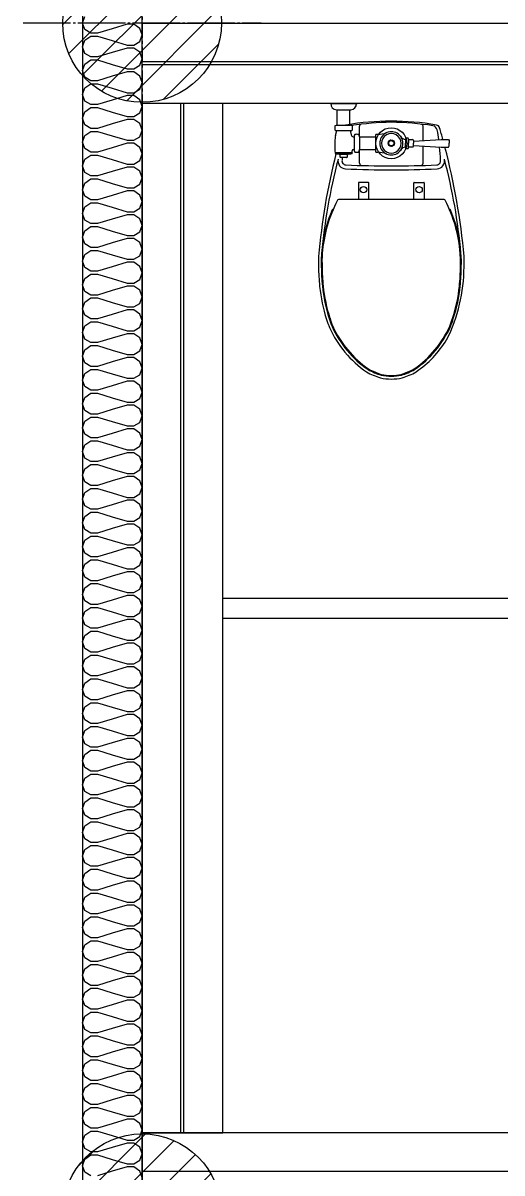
# Model space of a CAD drawing. Header units: millimetres. Extents: x 4080735 to 4152075, y -451436 to -400976.
# Drawn here: x 4099508 to 4100714, y -426561 to -423662 of the extents above; entities that cross this region are included whole.
import ezdxf

# ---------------------------------------------------------------- set-up
doc = ezdxf.new("R2010")
doc.units = ezdxf.units.MM
doc.header["$LTSCALE"] = 60
doc.set_wipeout_variables(frame=1)
for name, pattern in [('120', [23, 20, -1, 1, -1]), ('CEN', [62, 60, -1, 0, -1]), ('CENTER', [2, 1.25, -0.25, 0.25, -0.25]), ('HIDDEN', [0.375, 0.25, -0.125])]:
    doc.linetypes.add(name, pattern=pattern)
for name, color, linetype in [('1CEN', 1, 'CEN'), ('1ST FL W1', 3, 'Continuous'), ('CEN', 1, 'CENTER'), ('DIM-SCALE', 7, 'Continuous'), ('EQUIPMENT', 6, 'Continuous'), ('PILE', 4, 'Continuous')]:
    doc.layers.add(name, color=color, linetype=linetype)

# ---------------------------------------------------------------- blocks, each defined once
blk = doc.blocks.new('외각')
at = {"color": 8, "linetype": 'HIDDEN', "ltscale": 0.1}
for p, q in [((-15016.00000000218, 2022.101206041465), (-30016.00000000335, 2022.101206041465)), ((-15016.00000000218, 2014.611206041474), (-30016.00000000335, 2014.611206041474)), ((-29918.24500000096, -677.143793958152), (-29918.2450000011, 1916.856206042808)), ((-29910.75500000097, -677.143793958152), (-29910.75500000111, 1916.856206042808)), ((-15016.00000000218, -774.8987939570216), (-30016.00000000335, -774.8987939570216))]:
    blk.add_line(p, q, dxfattribs=at)
at = {"color": 8}
for p, q in [((-29813.00000000093, 669.8562060417607), (-27066.00000000373, 669.8562060417607)), ((-29813.00000000093, 619.8562060426921), (-27016.00000000373, 619.8562060417607))]:
    blk.add_line(p, q, dxfattribs=at)
for points in [[(-15016.0000000033, 1916.856206042925), (-30016.0000000033, 1916.856206040829), (-30016.0000000033, 2119.856206041935), (-15016.00000000097, 2119.856206042925)], [(-29813.00000000096, 1916.856206042808), (-30016.00000000096, 1916.856206042808), (-30016.00000000096, -677.1437939570169), (-29813.00000000096, -677.1437939583557)], [(-15016.0000000033, -677.1437939570169), (-30016.0000000033, -677.1437939549214), (-30016.0000000033, -880.1437939560274), (-15016.00000000097, -880.1437939570169)]]:
    blk.add_lwpolyline(points, close=True, dxfattribs=at)
blk = doc.blocks.new('EQ')
at = {"color": 253}
blk.add_wipeout([(-15254.762909501249, 18103.634890229805), (-15189.741945373331, 18103.634890229223), (-15190.296765994932, 18098.91423500729), (-15192.270442788074, 18094.590230894944), (-15195.473361831984, 18091.078291082606), (-15199.597814164365, 18088.715812594768), (-15204.247557816623, 18087.72976208098), (-15206.247267036575, 18087.729762080955), (-15206.247267036619, 18051.122372600377), (-15195.4300212839, 18052.73797721277), (-15184.587761702158, 18054.176167429658), (-15173.723397878035, 18055.436557303983), (-15162.839845330036, 18056.518808602355), (-15151.940024726038, 18057.422630896017), (-15141.026861099555, 18058.147781638763), (-15130.103283064796, 18058.694066231936), (-15119.172222030757, 18059.0613380767), (-15108.23661141449, 18059.249498613444), (-15097.299385854018, 18059.258497348157), (-15086.3634804207, 18059.08833186592), (-15075.431829831632, 18058.739047831717), (-15064.507367662107, 18058.210738978014), (-15053.593025558384, 18057.503547079792), (-15042.691732450923, 18056.617661916258), (-15031.806413768361, 18055.55332122014), (-15020.939990652587, 18054.310810613773), (-15010.09537917469, 18052.890463532443), (-14999.27548955247, 18051.292661135063), (-14988.48322536951, 18049.51783220159), (-14984.95152927596, 18048.18439804461), (-14982.165495468693, 18045.637058328895), (-14980.521903531411, 18042.23859845025), (-14972.217152301084, 18013.160545955132), (-14958.001807722732, 18013.160545907216), (-14957.03356988221, 18011.63960746286), (-14956.065332041675, 18010.118669018502), (-14956.065332041675, 18003.383115695477), (-14956.065332041675, 17996.647562372455), (-14957.03356988221, 17995.126623928096), (-14958.001807722732, 17993.605685483737), (-14966.951796940251, 17993.605685483708), (-14960.065402990916, 17966.469334788344), (-14953.636567740232, 17939.22095821541), (-14947.667111303606, 17911.868270259914), (-14942.158723747354, 17884.419014986408), (-14937.112964600437, 17856.880963799522), (-14932.531262412933, 17829.2619132437), (-14928.414914351586, 17801.569682795827), (-14924.76508583262, 17773.812112651434), (-14921.582810191663, 17745.997061504866), (-14918.868988391303, 17718.132404324544), (-14918.663418842396, 17710.286920097256), (-14918.638976181253, 17705.054778387534), (-14918.771235868822, 17697.207715907956), (-14918.971986652938, 17691.979369773384), (-14919.439932761194, 17672.943515836338), (-14920.793115577373, 17653.950053673303), (-14923.028603783016, 17635.040127677796), (-14926.141554774611, 17616.25470128399), (-14930.125225153857, 17597.63446823009), (-14934.970985335458, 17579.219764405818), (-14940.66833824087, 17561.050480475384), (-14947.204942037522, 17543.165975464693), (-14954.566636874166, 17525.60499150011), (-14962.737475556074, 17508.405569881623), (-14968.870512906109, 17498.9384492989), (-14975.386868618229, 17489.73097258174), (-14982.275565315176, 17480.79865053861), (-14989.524998378329, 17472.156530455723), (-14997.12295549682, 17463.819170748367), (-15005.056637240155, 17455.800616436045), (-15013.312678620041, 17448.114375482382), (-15021.877171604898, 17440.773396039767), (-15030.735688549114, 17433.79004463711), (-15039.873306495549, 17427.176085348743), (-15046.566683227225, 17423.62072161532), (-15053.402540574596, 17420.347656133028), (-15060.368978897179, 17417.36258654882), (-15067.453871241902, 17414.670709176375), (-15074.644884455836, 17412.27670994937), (-15085.589110391717, 17410.359364678177), (-15096.658270034994, 17409.39707625154), (-15107.769178828818, 17409.39707625154), (-15118.838338472106, 17410.359364678177), (-15129.782564409037, 17412.276709949732), (-15136.973577621906, 17414.670709176375), (-15144.058469966643, 17417.36258654882), (-15151.024908289211, 17420.347656133028), (-15157.860765636586, 17423.62072161532), (-15164.55414236604, 17427.176085347193), (-15176.444339130776, 17435.897207152706), (-15187.849670754174, 17445.243498139556), (-15198.737304639326, 17455.188053083526), (-15209.075898488903, 17465.702244534343), (-15218.835690530454, 17476.75580522564), (-15227.988585191764, 17488.316915205665), (-15236.508233979803, 17500.352293437318), (-15244.370111330212, 17512.827293604765), (-15251.551585209254, 17525.706003849795), (-15258.031982264783, 17538.95135015156), (-15262.521991255002, 17551.308404695174), (-15263.879752821875, 17555.475708291135), (-15265.167406990775, 17559.665204984354), (-15270.198087034554, 17575.91199417309), (-15274.472068055307, 17592.374041034884), (-15277.980205207532, 17609.016122466186), (-15280.714992287438, 17625.802630151615), (-15282.67057779375, 17642.697646753368), (-15283.617184048479, 17652.528106476093), (-15284.369231561559, 17662.375361232007), (-15284.672200925914, 17667.304083772186), (-15285.288550366753, 17682.104849935906), (-15285.45546221087, 17691.97936975778), (-15285.790829052217, 17706.25142884636), (-15285.558302078232, 17718.136451404287), (-15283.021218291251, 17744.322944334326), (-15280.070408977088, 17770.466049171173), (-15276.706611876609, 17796.55922979723), (-15272.930667983008, 17822.5959625767), (-15268.743521331522, 17848.569737986465), (-15264.146218763504, 17874.47406224354), (-15259.139909664642, 17900.302458928687), (-15253.725845677549, 17926.048470605445), (-15247.905380388907, 17951.705660434825), (-15241.679968991022, 17977.267613784396), (-15243.14267374228, 17977.56757020326), (-15243.585009242379, 17977.82636433138), (-15243.759361725744, 17978.308273354887), (-15243.75936172594, 17979.797155234384), (-15244.19531108347, 17987.067551015625), (-15244.436464717644, 17994.347011956008), (-15244.333833101224, 18008.91225365786), (-15243.99012142128, 18016.18759343957), (-15243.603039510097, 18019.502761514446), (-15242.850207783405, 18022.754440496028), (-15242.104199227495, 18025.31831379874), (-15241.358190671588, 18027.88218710146), (-15240.612182115685, 18030.4460604042), (-15239.866173559785, 18033.00993370691), (-15239.120165003911, 18035.573807009652), (-15240.958079381831, 18035.792532355106), (-15242.736977939974, 18036.3036976485), (-15244.410643603609, 18037.094022444806), (-15244.629617082584, 18040.531906650005), (-15244.657009542902, 18042.25433206171), (-15244.629617082584, 18043.97675747342), (-15244.410643603678, 18047.414641679014), (-15242.466627831789, 18048.30302994066), (-15240.391645576645, 18048.81574786129), (-15238.257587837994, 18048.935031527595), (-15238.257587838005, 18087.729762081013), (-15240.257297057957, 18087.72976208098), (-15244.907040710215, 18088.715812594768), (-15249.031493042592, 18091.078291082606), (-15252.23441208651, 18094.590230894944), (-15254.208088879648, 18098.91423500729), (-15254.762909501249, 18103.634890229223)], dxfattribs=at).dxf.layer = 'EQUIPMENT'
at = {"layer": 'EQUIPMENT', "color": 253}
for p, q in [((-15254.76290950086, 18103.63489022956), (-15189.74194537383, 18103.63489022956)), ((-15254.76290950086, 18103.63489022956), (-15254.76290950086, 18102.45100188709)), ((-15240.25729705766, 18087.72976208129), (-15204.24755781703, 18087.72976208129)), ((-15238.25758783799, 18048.93503152789), (-15238.25758783799, 18087.72976208129)), ((-15206.2472670367, 18051.12237260072), (-15206.2472670367, 18087.72976208129)), ((-15189.74194537383, 18103.63489022956), (-15189.74194537383, 18102.45100188709)), ((-15242.85020778328, 18022.75444049633), (-15239.12016500439, 18035.57380700996)), ((-15239.12016500439, 18035.57380700996), (-15205.38468987029, 18035.57380700996)), ((-15239.11552455649, 18048.93503152789), (-15205.3893303182, 18048.93503152789)), ((-15201.37472851202, 18021.79241966328), (-15205.38468987029, 18035.57380700996)), ((-15199.84784533177, 18042.25433071854), (-15199.84784533177, 18042.25534229178)), ((-15182.23952643573, 18019.62987107632), (-15182.23952643573, 18046.58988252014)), ((-15022.18792242836, 18010.54809790303), (-15022.18792242836, 18046.58988252014)), ((-15198.49326013867, 18019.62987107632), (-15195.83948174771, 18019.62987107632)), ((-15195.83948174771, 18020.49244824226), (-15195.83948174771, 17986.75697310898)), ((-15182.47825723048, 18020.48780779436), (-15182.47825723048, 17986.76161355677)), ((-15182.47825723048, 18019.62987107632), (-15141.92074931227, 18019.62987107632)), ((-15141.92074931227, 18024.02864773117), (-15141.92074931227, 17982.7375836604)), ((-15139.92010426242, 18026.02929278126), (-15136.22469028365, 18026.02929278126)), ((-15066.28422119375, 18013.12462047313), (-15066.28422119375, 18003.38311569579)), ((-15066.28422119375, 18009.08271214843), (-15066.28422119375, 18003.38311569579)), ((-15066.28422119375, 17993.64161091845), (-15066.28422119375, 18003.38311569579)), ((-15066.28422119375, 17997.68351924315), (-15066.28422119375, 18003.38311569579)), ((-15058.75917954557, 18013.1220069729), (-15058.75917954557, 18003.38311569579)), ((-15058.75917954557, 18012.63881701324), (-15048.39502425957, 18012.63881701324)), ((-15058.75917954557, 17993.64422441868), (-15058.75917954557, 18003.38311569579)), ((-15046.39437920973, 18009.15440985851), (-14976.81327064242, 18013.16054590757)), ((-15046.39437920973, 18010.63817196316), (-15046.39437920973, 18003.38311569579)), ((-15046.39437920973, 17996.12805942842), (-15046.39437920973, 18003.38311569579)), ((-14976.81327064242, 18013.16054590757), (-14958.00180772319, 18013.16054590757)), ((-14958.00180772319, 18013.16054590757), (-14956.06533204205, 18010.11866901885)), ((-14956.06533204205, 18010.11866901885), (-14956.06533204205, 18003.38311569579)), ((-14956.06533204205, 17996.64756237273), (-14956.06533204205, 18003.38311569579)), ((-15243.75936172623, 17979.06144615309), (-15243.75936172623, 17979.79715523205)), ((-15243.75936172623, 17979.79715523205), (-15200.74549314845, 17979.79715523205)), ((-15200.74549314845, 17979.06144615309), (-15243.75936172623, 17979.06144615309)), ((-15243.75936172623, 17979.06144615309), (-15243.75936172623, 17978.30827335524)), ((-15201.49866594654, 17977.55510055739), (-15243.00618892815, 17977.55510055739)), ((-15230.75516889989, 17968.43072448357), (-15230.75516889989, 17975.86613178998)), ((-15230.75516889989, 17975.86613178998), (-15213.74968597479, 17975.86613178998)), ((-15213.74968597479, 17975.86613178998), (-15213.74968597479, 17968.43072448357)), ((-15200.74549314845, 17979.79715523205), (-15200.74549314845, 17984.6185826998)), ((-15200.74549314845, 17979.79715523205), (-15200.74549314845, 17979.06144615309)), ((-15200.74549314845, 17979.06144615309), (-15200.74549314845, 17978.30827335524)), ((-15197.74452557415, 17987.61955027492), (-15195.83948174771, 17987.61955027492)), ((-15189.15895803925, 17981.22012856998), (-15189.15794646647, 17981.22012856998)), ((-15182.47825723048, 17987.61955027492), (-15141.92074931227, 17987.61955027492)), ((-15182.23952643573, 17953.52923163853), (-15182.23952643573, 17987.61955027492)), ((-15139.92010426242, 17980.73693861032), (-15136.22469028365, 17980.73693861032)), ((-15058.75917954557, 17994.12741437834), (-15048.39502425957, 17994.12741437834)), ((-15046.39437920973, 17997.61182153306), (-14976.81327064242, 17993.60568548401)), ((-15022.18792242836, 17953.52923064586), (-15022.18792242836, 17996.21813348855)), ((-14976.81327064242, 17993.60568548401), (-14958.00180772319, 17993.60568548401)), ((-14958.00180772319, 17993.60568548401), (-14956.06533204205, 17996.64756237273)), ((-15214.75000849925, 17967.43040195853), (-15229.75484637544, 17967.43040195853)), ((-15185.0090384474, 17904.01572671428), (-15185.0090384474, 17861.41492627619)), ((-15159.99998579174, 17905.01604923932), (-15184.00871592294, 17905.01604923932)), ((-15158.99966326635, 17861.41492627619), (-15158.99966326635, 17904.01572671428)), ((-15045.42778559774, 17861.41492627619), (-15045.42778559774, 17904.01572671428)), ((-15044.42746307235, 17905.01604923932), (-15020.41873294115, 17905.01604923932)), ((-15019.41841041576, 17904.01572671428), (-15019.41841041576, 17861.41492627619)), ((-14969.26087600272, 17861.41492627619), (-15235.16657286044, 17861.41492627619))]:
    blk.add_line(p, q, dxfattribs=at)
for points in [[(-15108.36580576375, 17998.85831654246), (-15109.99618019722, 18003.62471067556)], [(-15109.4175835019, 18006.56937232858), (-15106.10495231487, 18010.36451507255)], [(-15103.26550216973, 18011.33576646156), (-15098.32249654923, 18010.36451507255)], [(-15095.0098653622, 18000.68004902266), (-15098.32249654923, 17996.88490627869)], [(-15096.06164310034, 18008.39110480866), (-15094.43126866594, 18003.62471067556)], [(-15101.16194669437, 17995.91365488956), (-15106.10495231487, 17996.88490627869)]]:
    blk.add_lwpolyline(points, dxfattribs=at)
for centre, radius in [((-15102.21372443158, 18003.62471067556), 39.01257847674471), ((-15102.21372443158, 18003.62471067556), 8.021938744439197), ((-15102.21372443158, 18003.62471067556), 6.505042687684373), ((-15172.23630118556, 17886.37988937472), 8.002580200357887), ((-15032.19114767853, 17886.37988937472), 8.002580200357887)]:
    blk.add_circle(centre, radius, dxfattribs=at)
for centre, radius, start, end in [((-15239.43932355475, 18103.04294605833), 15.33501497115546, 177.7877862486047, 266.942377835285), ((-15205.06553131994, 18103.04294605833), 15.33501497115546, 273.057622164715, 2.212213751395308), ((-15102.21869669762, 17391.62244884227), 667.6541716219368, 80.19177977749929, 99.80729800971083), ((-15190.49065114744, 18042.25433206197), 54.1663583959249, 174.5332666589178, 185.4667333410822), ((-15243.53806124162, 18046.44681101653), 0.9536733652542126, 89.08952345219446, 175.4432632215727), ((-15243.53792531509, 18038.06188938802), 0.9536733652542126, 184.5585944105055, 270.9123341672918), ((-15238.68655619677, 18037.46009695728), 11.48294984980902, 87.85910439287552, 119.8998716034226), ((-15238.68655619677, 18047.04856716678), 11.48294984980902, 240.1001283965774, 267.8359339159775), ((-15214.2396792043, 18039.66262255178), 10.00322525044736, 99.80729800971083, 112.0369717882265), ((-15205.81829867791, 18037.46009695728), 11.48294984980902, 60.1001283965774, 92.14089560712446), ((-15205.81829867791, 18047.04856716678), 11.48294984980902, 272.1640660840224, 299.8998716034226), ((-15090.93368792348, 17267.52353855444), 788.8352732653083, 90.81965876878627, 98.12681533336774), ((-15200.9669295596, 18038.06188938802), 0.9536733652542126, 269.0876658327082, 355.4414055894945), ((-15200.96679363307, 18046.44681101653), 0.9536733652542126, 4.556736778427273, 90.91047654780557), ((-15254.02251628879, 18042.25483650772), 54.17467095936842, 354.5335654275573, 5.465364710852723), ((-15177.23791381065, 18046.58988252014), 5.001612625223678, 96.32492091692394, 180), ((-15139.90687865485, 18108.54969634081), 82.60251518473204, 272.5549317391566, 288.1744875452055), ((-15102.21372443158, 18003.62471067556), 29.00935322629814, 359.5228251822094, 180.4771748177907), ((-15113.4681217568, 17268.19243719627), 788.1660764575207, 81.53684348335126, 89.18150931297527), ((-15027.18953505345, 18046.58988252014), 5.001612625223678, 0, 83.67507908307606), ((-15000.88372700475, 18033.16434667178), 15.00483787567103, 14.83039240855801, 76.8536415066571), ((-14990.18728353549, 18039.66081941023), 10.00322525044736, 14.93332305415155, 80.19177977749929), ((-15549.68632146716, 17937.19632904604), 572.0834666496971, 7.596763497108269, 10.0479525846819), ((-16576.20120570809, 17570.78437484929), 1663.869442097473, 15.41876912393331, 16.46013106890705), ((-14972.45387814101, 17999.71351315419), 272.0355247682899, 176.5281256627625, 184.1985146361114), ((-15214.03552404884, 18014.37025061494), 30.00967575134207, 163.7766230040117, 176.5281256627625), ((-15198.49326013867, 18022.63083865144), 3.000967575134207, 196.2233769959884, 270), ((-15184.36472159158, 18020.05883943534), 11.48294984980902, 150.1001284056846, 177.8359338952259), ((-15189.15895669628, 17971.86293438531), 54.1663583959249, 84.53326664754464, 95.46673335245535), ((-15193.35139936954, 18024.91020855296), 0.9536733652542126, 94.55859441609427, 180.9123341669732), ((-15184.96647774149, 18024.91034447961), 0.9536733652542126, 359.0895234586517, 85.44326323993005), ((-15193.95319180097, 18020.05883943534), 11.48294984980902, 357.8591044054589, 29.89987159431535), ((-15139.92010426242, 18024.02864773117), 2.000645050089471, 90, 180), ((-15102.21372443158, 18003.14152071602), 29.00935322629814, 179.5228251822093, 0.4771748177906657), ((-15102.21372443158, 18003.62471067556), 24.61879677235089, 359.4377225252059, 180.5622774747941), ((-15102.21372443158, 18003.14152071602), 24.61879677235089, 179.4377225252058, 0.5622774747941507), ((-15107.15673005302, 18004.59596206469), 3.000967575134207, 138.8835682366908, 198.8835682631073), ((-15103.84409886599, 18008.39110480866), 3.000967575134207, 78.88356829083271, 138.8835682366908), ((-15098.90109324548, 18007.41985341965), 3.000967575134207, 18.88356826310735, 78.88356829083271), ((-15097.27071881108, 18002.65345928643), 3.000967575134207, 318.8835682366907, 18.88356826310735), ((-14973.46630101465, 18117.38309604686), 142.8150787999809, 221.072214723537, 225.7034551987925), ((-15066.89489061479, 18023.807297425), 10.70011700874333, 233.8667866869057, 273.2717214399236), ((-15059.82163627353, 18012.88041199313), 6.467197355412441, 150.1001284056846, 177.8359338952259), ((-15062.52174948435, 17985.73647826887), 30.50649304858493, 84.53326664754464, 95.46673335245535), ((-15064.88293319847, 18015.61270308017), 0.5371088393111726, 94.55859441609427, 180.9123341669732), ((-15060.16054533701, 18015.61277963396), 0.5371088393111727, 359.0895234586517, 85.44326323993005), ((-15065.22186269518, 18012.88041199313), 6.467197355412441, 357.8591044054589, 29.89987159431535), ((-15048.39502425957, 18010.63817196316), 2.000645050089471, 0, 90), ((-13628.20553050749, 17570.77963454102), 1663.89069379871, 165.8595486924095, 174.9191377813072), ((-15243.00618892815, 17978.30827335524), 0.7531727978518241, 180, 270), ((-15225.57825894095, 18059.50217791554), 83.79611332421783, 257.8882015982791, 266.4580207054802), ((-15218.92659593374, 18059.50217791554), 83.79611332421786, 273.5419792945198, 282.1117984017209), ((-15201.49866594654, 17978.30827335524), 0.7531727978523316, 270, 0), ((-15197.74452557415, 17984.6185826998), 3.000967575134207, 90, 180), ((-15184.36472159158, 17987.19058191578), 11.48294984980902, 182.1640661047741, 209.8998715943154), ((-15189.15845225006, 18035.39479952701), 54.17467095936842, 264.5335654402014, 275.4653647193983), ((-15193.35139936954, 17982.33921279816), 0.9536733652542126, 179.0876658330269, 265.4414055839057), ((-15184.96647774149, 17982.33907687163), 0.9536733652542126, 274.55673676007, 0.9104765413482738), ((-15193.95319180097, 17987.19058191578), 11.48294984980902, 330.1001284056846, 2.140895594541102), ((-15139.92010426242, 17982.7375836604), 2.000645050089471, 180, 270), ((-15139.90687865485, 17898.21653505077), 82.60251518473204, 71.82551245479449, 87.44506826084336), ((-15105.52635561861, 17999.82956793159), 3.000967575134207, 198.8835682631073, 258.8835682908327), ((-15100.58334999811, 17998.85831654246), 3.000967575134207, 258.8835682908327, 318.8835682366907), ((-14973.46630101465, 17889.38313534472), 142.8150787999809, 134.2965448012075, 138.927785276463), ((-15066.89489061479, 17982.95893396658), 10.70011700874333, 86.72827856007648, 126.1332133130943), ((-15059.82163627353, 17993.88581939845), 6.467197355412441, 182.1640661047741, 209.8998715943154), ((-15062.52174948435, 18021.02975312271), 30.50649304858493, 264.5332666475447, 275.4667333524554), ((-15064.88293319847, 17991.15352831141), 0.5371088393111726, 179.0876658330269, 265.4414055839057), ((-15060.16054533701, 17991.15345175762), 0.5371088393111727, 274.55673676007, 0.9104765413482738), ((-15065.22186269518, 17993.88581939845), 6.467197355412441, 330.1001284056846, 2.140895594541102), ((-15048.39502425957, 17996.12805942842), 2.000645050089471, 270, 0), ((-15549.68632146716, 17937.19632904604), 572.0834666496971, 2.398395769175274, 5.679601104896809), ((-16576.20120570809, 17570.78437484929), 1663.869442097473, 5.080623487625394, 14.72140484338711), ((-13852.65896981396, 17598.01388915873), 1430.816134648067, 165.2306623449255, 174.8801709585375), ((-15216.56394676957, 17958.94201708632), 20.00645050089472, 167.3263832656304, 267.5686484008895), ((-15229.75484637544, 17968.43072448357), 1.000322525044735, 180, 270), ((-15216.56394676957, 17958.94201708632), 10.00322525044736, 167.3263832656304, 267.5686484008895), ((-14654.74112739693, 17937.19632904604), 572.0834666496971, 176.9705606361099, 177.6016042308247), ((-15102.21370633692, 20652.03380068659), 2705.521604409244, 267.5686484008895, 272.4313516524234), ((-15214.75000849925, 17968.43072448357), 1.000322525044735, 270, 0), ((-15176.23759128526, 17953.52923163853), 6.001935150268415, 180, 268.4286879239109), ((-15028.18985757884, 17953.52923064586), 6.001935150268415, 271.5713113285865, 0), ((-14987.86346415989, 17958.94201716036), 10.00322525044736, 272.4313516524234, 12.67361881935108), ((-14987.86346415989, 17958.94201716036), 20.00645050089472, 272.4313516524234, 12.67361881935108), ((-16354.79923959542, 17597.68095493002), 1433.86090353714, 5.133472129094625, 14.77424170948448), ((-15102.21370633692, 20652.03380068659), 2715.52482965969, 267.5686484008895, 272.4313516524234), ((-15184.00871592294, 17904.01572671428), 1.000322525044735, 90, 180), ((-15159.99998579174, 17904.01572671428), 1.000322525044735, 0, 90), ((-15044.42746307235, 17904.01572671428), 1.000322525044735, 90, 180), ((-15020.41873294115, 17904.01572671428), 1.000322525044735, 0, 90), ((-14923.71058571339, 17697.65554781992), 353.4976823686137, 152.7052833341853, 175.4596734732268), ((-15235.16657286044, 17858.41395870096), 3.000967575134207, 90, 153.3900355174142), ((-14969.26087600272, 17858.41395870096), 3.000967575134207, 26.60996448258583, 90), ((-15272.8087495612, 17700.78756850329), 345.0348487642548, 4.152405872718801, 27.43472107648158), ((-14923.71058571339, 17697.65554781992), 355.4983274187233, 157.1851970092186, 171.7158253744023), ((-15248.87918944936, 17833.50761851261), 3.210650188882453, 86.94686251979958, 141.612533291492), ((-14955.54825941473, 17833.50761851261), 3.210650188882453, 38.387466708508, 93.05313748020042), ((-15269.98484241311, 17701.38311170693), 344.1613354850618, 6.69014404795977, 22.93557570131207), ((-14981.93827653769, 17706.25142884662), 303.8525525146972, 177.7583357890869, 182.6921930541579), ((-15081.01472438779, 17705.62459736445), 197.7731524092637, 174.1744687618042, 180), ((-15101.26234325301, 17709.60715190158), 175.5700635683148, 174.7609495324351, 181.2997838829296), ((-15367.95890597999, 17693.00804233889), 440.4994043386075, 1.641260386748892, 4.265476837359009), ((-15123.41272447631, 17705.62459736445), 197.7731524092637, 0, 5.906737230612055), ((-15222.4891723264, 17706.25142884662), 303.8525525146972, 357.3078069458421, 2.240900487944246), ((-14786.01643702108, 17695.48286042979), 499.4513132720193, 180.4019147986777, 186.0667147032333), ((-14982.00316179451, 17706.24910530169), 296.7853720601222, 180.1205642202945, 182.6923333400459), ((-14783.7303034123, 17695.66882713081), 494.7420431350051, 180.3891873051824, 186.0601496991355), ((-14982.00316179451, 17706.24910530169), 294.7847270100328, 180.1205642202945, 182.6923333400459), ((-14783.0756970495, 17695.72207641823), 493.3979681977334, 180.385518035658, 186.0582468866143), ((-15328.09123306256, 17692.5128055138), 409.1195941727055, 333.2557799990676, 359.9252941577756), ((-15421.69204834849, 17695.73267087853), 493.7383283832041, 353.930304295859, 359.6135182653603), ((-15420.9634508267, 17695.67715493671), 495.0083989763253, 353.9309793615685, 359.6100581749782), ((-15222.42428706866, 17706.24910530169), 294.7847270100328, 357.3076666599541, 359.8794357797054), ((-15222.42428706866, 17706.24910530169), 296.7853720601222, 357.3076666599541, 359.8794357797054), ((-14916.5434249239, 17676.51590315229), 367.685689869369, 185.2772947394167, 198.5299608328189), ((-14916.5434249239, 17676.51590315229), 360.6834321940557, 185.2772947394167, 198.5299608328189), ((-14916.5434249239, 17676.51590315229), 358.6827871439663, 185.2772947394167, 198.5299608328189), ((-15288.26661427412, 17676.57369935035), 359.0690723221148, 341.4324236733664, 354.7191369972948), ((-15288.18060014118, 17676.56070558284), 360.982872439248, 341.4409102361059, 354.7199538775091), ((-15014.82963144034, 17634.31462837523), 261.2308141858322, 196.6043070263689, 201.4108882317202), ((-15012.67437923234, 17635.10662441736), 256.5242291261357, 196.5837116116007, 201.3572317537826), ((-15008.0127117727, 17653.06741307385), 274.8310598060418, 204.5333344632847, 235.278256527152), ((-15012.67437923234, 17635.10662441736), 254.5235840760462, 196.5837116116007, 201.3445863002179), ((-15008.0127117727, 17653.06741307385), 267.8288021307287, 204.5741763115225, 235.2053979846133), ((-15008.0127117727, 17653.06741307385), 265.8281570806392, 204.5862860452995, 235.1837805678459), ((-15196.4147370914, 17653.06741307385), 265.8281570806392, 304.8162194321541, 335.4137538731505), ((-15196.4147370914, 17653.06741307385), 267.8288021307287, 304.7946020153867, 335.4258236884775), ((-15189.59781742375, 17634.31462837523), 252.2279114604296, 338.6448272669886, 343.3956929736311), ((-15189.59781742375, 17634.31462837523), 254.2285565105191, 338.6321092262978, 343.3956929736311), ((-15196.4147370914, 17653.06741307385), 274.8310598060418, 304.721743472848, 328.239723861878), ((-15076.01148110814, 17585.78951543721), 171.6503545861132, 228.8749795952406, 228.8963877020259), ((-15076.01148110814, 17585.78951543721), 181.6535798365606, 240.8284660380912, 252.7819524330335), ((-15076.01148110814, 17585.78951543721), 174.6513221612474, 240.939443324365, 252.6719908590752), ((-15076.01148110814, 17585.78951543721), 172.6506771111579, 240.972660568992, 252.6429059023275), ((-15102.21372443158, 17537.29177171679), 119.012240034482, 257.7242707388409, 282.3178141863571), ((-15128.41596775595, 17585.78951543721), 172.6506771111579, 287.3280091409248, 299.0273394310079), ((-15128.41596775595, 17585.78951543721), 174.6513221612474, 287.3280091409248, 299.060556675635), ((-15128.41596775595, 17585.78951543721), 181.6535798365606, 287.2180475669665, 299.1715339619088), ((-15102.21372443158, 17537.44637551846), 128.1697550759746, 257.5788229529402, 282.4211770470598), ((-15102.21372443158, 17537.29177171679), 121.0128850845715, 257.682185813643, 282.3178141863571)]:
    blk.add_arc(centre, radius, start, end, dxfattribs=at)
blk = doc.blocks.new('406.9X9')
at = {"layer": 'PILE', "linetype": 'ByBlock'}
h = blk.add_hatch(dxfattribs=at)
h.set_pattern_fill('ANSI31', color=256, scale=500, style=0)
h.set_pattern_definition([(45, (0, 0), (-44.19417382415921, 44.19417382415922), [])])
edge = h.paths.add_edge_path()
edge.add_arc((0, 0), 200, 0, 360)
at = {"layer": 'CEN', "linetype": '120', "ltscale": 0.1}
for p, q in [((-2.041279203118641e-13, -300.0000000002728), (1.36932592852984e-13, 299.9999999997272)), ((-300.0000000006585, -9.311919391659459e-10), (299.9999999993414, -9.314477345508195e-10))]:
    blk.add_line(p, q, dxfattribs=at)
at = {"layer": 'PILE', "linetype": 'ByBlock'}
blk.add_circle((0, 0), 200, dxfattribs=at)

msp = doc.modelspace()

# ---------------------------------------------------------------- linework, layer by layer
at = {"layer": '1CEN', "color": 1, "linetype": 'CENTER', "ltscale": 0.5}
msp.add_line((4099807.760404488, -407162.0759087493), (4099807.760404488, -445662.0759087484), dxfattribs=at)
at = {"layer": '1ST FL W1', "color": 8}
for p, q in [((4099657.760404496, -420662.147387389), (4099657.7604045, -429512.005762872)), ((4099807.7604045, -429662.003593428), (4099807.760404496, -420662.1473873889))]:
    msp.add_line(p, q, dxfattribs=at)
for points in [[(4099807.7604045, -424112.2572398761), (4099801.7604045, -424095.7572398752), (4099786.7604045, -424085.2572398761), (4099770.2604045, -424085.2572398761), (4099732.7604045, -424096.5072398761), (4099695.2604045, -424107.7572398761), (4099678.7604045, -424107.7572398761), (4099663.7604045, -424098.757239878), (4099657.7604045, -424082.2572398761), (4099663.7604045, -424065.7572398752), (4099678.7604045, -424055.2572398761), (4099695.2604045, -424055.2572398761), (4099732.7604045, -424066.5072398761), (4099770.2604045, -424077.7572398761), (4099786.7604045, -424077.7572398761), (4099801.7604045, -424068.757239878), (4099807.7604045, -424052.2572398761), (4099801.7604045, -424035.7572398752), (4099786.7604045, -424025.2572398761), (4099770.2604045, -424025.2572398761), (4099732.7604045, -424036.5072398761), (4099695.2604045, -424047.7572398761), (4099678.7604045, -424047.7572398761), (4099663.7604045, -424038.757239878), (4099657.7604045, -424022.2572398761), (4099663.7604045, -424005.7572398752), (4099678.7604045, -423995.2572398761), (4099695.2604045, -423995.2572398761), (4099732.7604045, -424006.5072398761), (4099770.2604045, -424017.7572398761), (4099786.7604045, -424017.7572398761), (4099801.7604045, -424008.757239878), (4099807.7604045, -423992.2572398761), (4099801.7604045, -423975.7572398752), (4099786.7604045, -423965.2572398761), (4099770.2604045, -423965.2572398761), (4099732.7604045, -423976.5072398761), (4099695.2604045, -423987.7572398761), (4099678.7604045, -423987.7572398761), (4099663.7604045, -423978.757239878), (4099657.7604045, -423962.2572398761), (4099663.7604045, -423945.7572398752), (4099678.7604045, -423935.2572398761), (4099695.2604045, -423935.2572398761), (4099732.7604045, -423946.5072398761), (4099770.2604045, -423957.7572398761), (4099786.7604045, -423957.7572398761), (4099801.7604045, -423948.757239878), (4099807.7604045, -423932.2572398761), (4099801.7604045, -423915.7572398752), (4099786.7604045, -423905.2572398761), (4099770.2604045, -423905.2572398761), (4099732.7604045, -423916.5072398761), (4099695.2604045, -423927.7572398761), (4099678.7604045, -423927.7572398761), (4099663.7604045, -423918.757239878), (4099657.7604045, -423902.2572398761), (4099663.7604045, -423885.7572398752), (4099678.7604045, -423875.2572398761), (4099695.2604045, -423875.2572398761), (4099732.7604045, -423886.5072398761), (4099770.2604045, -423897.7572398761), (4099786.7604045, -423897.7572398761), (4099801.7604045, -423888.757239878), (4099807.7604045, -423872.2572398761), (4099801.7604045, -423855.7572398752), (4099786.7604045, -423845.2572398761), (4099770.2604045, -423845.2572398761), (4099732.7604045, -423856.5072398761), (4099695.2604045, -423867.7572398761), (4099678.7604045, -423867.7572398761), (4099663.7604045, -423858.757239878), (4099657.7604045, -423842.2572398761), (4099663.7604045, -423825.7572398752), (4099678.7604045, -423815.2572398761), (4099695.2604045, -423815.2572398761), (4099732.7604045, -423826.5072398761), (4099770.2604045, -423837.7572398761), (4099786.7604045, -423837.7572398761), (4099801.7604045, -423828.757239878), (4099807.7604045, -423812.2572398761), (4099801.7604045, -423795.7572398752), (4099786.7604045, -423785.2572398761), (4099770.2604045, -423785.2572398761), (4099732.7604045, -423796.5072398761), (4099695.2604045, -423807.7572398761), (4099678.7604045, -423807.7572398761), (4099663.7604045, -423798.757239878), (4099657.7604045, -423782.2572398761), (4099663.7604045, -423765.7572398752), (4099678.7604045, -423755.2572398761), (4099695.2604045, -423755.2572398761), (4099732.7604045, -423766.5072398761), (4099770.2604045, -423777.7572398761), (4099786.7604045, -423777.7572398761), (4099801.7604045, -423768.757239878), (4099807.7604045, -423752.2572398761), (4099801.7604045, -423735.7572398752), (4099786.7604045, -423725.2572398761), (4099770.2604045, -423725.2572398761), (4099732.7604045, -423736.5072398761), (4099695.2604045, -423747.7572398761), (4099678.7604045, -423747.7572398761), (4099663.7604045, -423738.757239878), (4099657.7604045, -423722.2572398761), (4099663.7604045, -423705.7572398752), (4099678.7604045, -423695.2572398761), (4099695.2604045, -423695.2572398761), (4099732.7604045, -423706.5072398761), (4099770.2604045, -423717.7572398761), (4099786.7604045, -423717.7572398761), (4099801.7604045, -423708.757239878), (4099807.7604045, -423692.2572398761), (4099801.7604045, -423675.7572398752), (4099786.7604045, -423665.2572398761), (4099770.2604045, -423665.2572398761), (4099732.7604045, -423676.5072398761), (4099695.2604045, -423687.7572398761), (4099678.7604045, -423687.7572398761), (4099663.7604045, -423678.757239878), (4099657.7604045, -423662.2572398761), (4099663.7604045, -423645.7572398752)], [(4099807.7604045, -424652.2393237078), (4099801.7604045, -424635.7393237069), (4099786.7604045, -424625.2393237078), (4099770.2604045, -424625.2393237078), (4099732.7604045, -424636.4893237078), (4099695.2604045, -424647.7393237078), (4099678.7604045, -424647.7393237078), (4099663.7604045, -424638.7393237097), (4099657.7604045, -424622.2393237078), (4099663.7604045, -424605.7393237069), (4099678.7604045, -424595.2393237078), (4099695.2604045, -424595.2393237078), (4099732.7604045, -424606.4893237078), (4099770.2604045, -424617.7393237078), (4099786.7604045, -424617.7393237078), (4099801.7604045, -424608.7393237097), (4099807.7604045, -424592.2393237078), (4099801.7604045, -424575.7393237069), (4099786.7604045, -424565.2393237078), (4099770.2604045, -424565.2393237078), (4099732.7604045, -424576.4893237078), (4099695.2604045, -424587.7393237078), (4099678.7604045, -424587.7393237078), (4099663.7604045, -424578.7393237097), (4099657.7604045, -424562.2393237078), (4099663.7604045, -424545.7393237069), (4099678.7604045, -424535.2393237078), (4099695.2604045, -424535.2393237078), (4099732.7604045, -424546.4893237078), (4099770.2604045, -424557.7393237078), (4099786.7604045, -424557.7393237078), (4099801.7604045, -424548.7393237097), (4099807.7604045, -424532.2393237078), (4099801.7604045, -424515.7393237069), (4099786.7604045, -424505.2393237078), (4099770.2604045, -424505.2393237078), (4099732.7604045, -424516.4893237078), (4099695.2604045, -424527.7393237078), (4099678.7604045, -424527.7393237078), (4099663.7604045, -424518.7393237097), (4099657.7604045, -424502.2393237078), (4099663.7604045, -424485.7393237069), (4099678.7604045, -424475.2393237078), (4099695.2604045, -424475.2393237078), (4099732.7604045, -424486.4893237078), (4099770.2604045, -424497.7393237078), (4099786.7604045, -424497.7393237078), (4099801.7604045, -424488.7393237097), (4099807.7604045, -424472.2393237078), (4099801.7604045, -424455.7393237069), (4099786.7604045, -424445.2393237078), (4099770.2604045, -424445.2393237078), (4099732.7604045, -424456.4893237078), (4099695.2604045, -424467.7393237078), (4099678.7604045, -424467.7393237078), (4099663.7604045, -424458.7393237097), (4099657.7604045, -424442.2393237078), (4099663.7604045, -424425.7393237069), (4099678.7604045, -424415.2393237078), (4099695.2604045, -424415.2393237078), (4099732.7604045, -424426.4893237078), (4099770.2604045, -424437.7393237078), (4099786.7604045, -424437.7393237078), (4099801.7604045, -424428.7393237097), (4099807.7604045, -424412.2393237078), (4099801.7604045, -424395.7393237069), (4099786.7604045, -424385.2393237078), (4099770.2604045, -424385.2393237078), (4099732.7604045, -424396.4893237078), (4099695.2604045, -424407.7393237078), (4099678.7604045, -424407.7393237078), (4099663.7604045, -424398.7393237097), (4099657.7604045, -424382.2393237078), (4099663.7604045, -424365.7393237069), (4099678.7604045, -424355.2393237078), (4099695.2604045, -424355.2393237078), (4099732.7604045, -424366.4893237078), (4099770.2604045, -424377.7393237078), (4099786.7604045, -424377.7393237078), (4099801.7604045, -424368.7393237097), (4099807.7604045, -424352.2393237078), (4099801.7604045, -424335.7393237069), (4099786.7604045, -424325.2393237078), (4099770.2604045, -424325.2393237078), (4099732.7604045, -424336.4893237078), (4099695.2604045, -424347.7393237078), (4099678.7604045, -424347.7393237078), (4099663.7604045, -424338.7393237097), (4099657.7604045, -424322.2393237078), (4099663.7604045, -424305.7393237069), (4099678.7604045, -424295.2393237078), (4099695.2604045, -424295.2393237078), (4099732.7604045, -424306.4893237078), (4099770.2604045, -424317.7393237078), (4099786.7604045, -424317.7393237078), (4099801.7604045, -424308.7393237097), (4099807.7604045, -424292.2393237078), (4099801.7604045, -424275.7393237069), (4099786.7604045, -424265.2393237078), (4099770.2604045, -424265.2393237078), (4099732.7604045, -424276.4893237078), (4099695.2604045, -424287.7393237078), (4099678.7604045, -424287.7393237078), (4099663.7604045, -424278.7393237097), (4099657.7604045, -424262.2393237078), (4099663.7604045, -424245.7393237069), (4099678.7604045, -424235.2393237078), (4099695.2604045, -424235.2393237078), (4099732.7604045, -424246.4893237078), (4099770.2604045, -424257.7393237078), (4099786.7604045, -424257.7393237078), (4099801.7604045, -424248.7393237097), (4099807.7604045, -424232.2393237078), (4099801.7604045, -424215.7393237069), (4099786.7604045, -424205.2393237078), (4099770.2604045, -424205.2393237078), (4099732.7604045, -424216.4893237078), (4099695.2604045, -424227.7393237078), (4099678.7604045, -424227.7393237078), (4099663.7604045, -424218.7393237097), (4099657.7604045, -424202.2393237078), (4099663.7604045, -424185.7393237069), (4099678.7604045, -424175.2393237078), (4099695.2604045, -424175.2393237078), (4099732.7604045, -424186.4893237078), (4099770.2604045, -424197.7393237078), (4099786.7604045, -424197.7393237078), (4099801.7604045, -424188.7393237097), (4099807.7604045, -424172.2393237078), (4099801.7604045, -424155.7393237069), (4099786.7604045, -424145.2393237078), (4099770.2604045, -424145.2393237078), (4099732.7604045, -424156.4893237078), (4099695.2604045, -424167.7393237078), (4099678.7604045, -424167.7393237078), (4099663.7604045, -424158.7393237097), (4099657.7604045, -424142.2393237078), (4099663.7604045, -424125.7393237069), (4099678.7604045, -424115.2393237078), (4099695.2604045, -424115.2393237078), (4099732.7604045, -424126.4893237078), (4099770.2604045, -424137.7393237078), (4099786.7604045, -424137.7393237078), (4099801.7604045, -424128.7393237097), (4099807.7604045, -424112.2393237078)], [(4099807.7604045, -425192.2214075395), (4099801.7604045, -425175.7214075386), (4099786.7604045, -425165.2214075395), (4099770.2604045, -425165.2214075395), (4099732.7604045, -425176.4714075395), (4099695.2604045, -425187.7214075395), (4099678.7604045, -425187.7214075395), (4099663.7604045, -425178.7214075414), (4099657.7604045, -425162.2214075395), (4099663.7604045, -425145.7214075386), (4099678.7604045, -425135.2214075395), (4099695.2604045, -425135.2214075395), (4099732.7604045, -425146.4714075395), (4099770.2604045, -425157.7214075395), (4099786.7604045, -425157.7214075395), (4099801.7604045, -425148.7214075414), (4099807.7604045, -425132.2214075395), (4099801.7604045, -425115.7214075386), (4099786.7604045, -425105.2214075395), (4099770.2604045, -425105.2214075395), (4099732.7604045, -425116.4714075395), (4099695.2604045, -425127.7214075395), (4099678.7604045, -425127.7214075395), (4099663.7604045, -425118.7214075414), (4099657.7604045, -425102.2214075395), (4099663.7604045, -425085.7214075386), (4099678.7604045, -425075.2214075395), (4099695.2604045, -425075.2214075395), (4099732.7604045, -425086.4714075395), (4099770.2604045, -425097.7214075395), (4099786.7604045, -425097.7214075395), (4099801.7604045, -425088.7214075414), (4099807.7604045, -425072.2214075395), (4099801.7604045, -425055.7214075386), (4099786.7604045, -425045.2214075395), (4099770.2604045, -425045.2214075395), (4099732.7604045, -425056.4714075395), (4099695.2604045, -425067.7214075395), (4099678.7604045, -425067.7214075395), (4099663.7604045, -425058.7214075414), (4099657.7604045, -425042.2214075395), (4099663.7604045, -425025.7214075386), (4099678.7604045, -425015.2214075395), (4099695.2604045, -425015.2214075395), (4099732.7604045, -425026.4714075395), (4099770.2604045, -425037.7214075395), (4099786.7604045, -425037.7214075395), (4099801.7604045, -425028.7214075414), (4099807.7604045, -425012.2214075395), (4099801.7604045, -424995.7214075386), (4099786.7604045, -424985.2214075395), (4099770.2604045, -424985.2214075395), (4099732.7604045, -424996.4714075395), (4099695.2604045, -425007.7214075395), (4099678.7604045, -425007.7214075395), (4099663.7604045, -424998.7214075414), (4099657.7604045, -424982.2214075395), (4099663.7604045, -424965.7214075386), (4099678.7604045, -424955.2214075395), (4099695.2604045, -424955.2214075395), (4099732.7604045, -424966.4714075395), (4099770.2604045, -424977.7214075395), (4099786.7604045, -424977.7214075395), (4099801.7604045, -424968.7214075414), (4099807.7604045, -424952.2214075395), (4099801.7604045, -424935.7214075386), (4099786.7604045, -424925.2214075395), (4099770.2604045, -424925.2214075395), (4099732.7604045, -424936.4714075395), (4099695.2604045, -424947.7214075395), (4099678.7604045, -424947.7214075395), (4099663.7604045, -424938.7214075414), (4099657.7604045, -424922.2214075395), (4099663.7604045, -424905.7214075386), (4099678.7604045, -424895.2214075395), (4099695.2604045, -424895.2214075395), (4099732.7604045, -424906.4714075395), (4099770.2604045, -424917.7214075395), (4099786.7604045, -424917.7214075395), (4099801.7604045, -424908.7214075414), (4099807.7604045, -424892.2214075395), (4099801.7604045, -424875.7214075386), (4099786.7604045, -424865.2214075395), (4099770.2604045, -424865.2214075395), (4099732.7604045, -424876.4714075395), (4099695.2604045, -424887.7214075395), (4099678.7604045, -424887.7214075395), (4099663.7604045, -424878.7214075414), (4099657.7604045, -424862.2214075395), (4099663.7604045, -424845.7214075386), (4099678.7604045, -424835.2214075395), (4099695.2604045, -424835.2214075395), (4099732.7604045, -424846.4714075395), (4099770.2604045, -424857.7214075395), (4099786.7604045, -424857.7214075395), (4099801.7604045, -424848.7214075414), (4099807.7604045, -424832.2214075395), (4099801.7604045, -424815.7214075386), (4099786.7604045, -424805.2214075395), (4099770.2604045, -424805.2214075395), (4099732.7604045, -424816.4714075395), (4099695.2604045, -424827.7214075395), (4099678.7604045, -424827.7214075395), (4099663.7604045, -424818.7214075414), (4099657.7604045, -424802.2214075395), (4099663.7604045, -424785.7214075386), (4099678.7604045, -424775.2214075395), (4099695.2604045, -424775.2214075395), (4099732.7604045, -424786.4714075395), (4099770.2604045, -424797.7214075395), (4099786.7604045, -424797.7214075395), (4099801.7604045, -424788.7214075414), (4099807.7604045, -424772.2214075395), (4099801.7604045, -424755.7214075386), (4099786.7604045, -424745.2214075395), (4099770.2604045, -424745.2214075395), (4099732.7604045, -424756.4714075395), (4099695.2604045, -424767.7214075395), (4099678.7604045, -424767.7214075395), (4099663.7604045, -424758.7214075414), (4099657.7604045, -424742.2214075395), (4099663.7604045, -424725.7214075386), (4099678.7604045, -424715.2214075395), (4099695.2604045, -424715.2214075395), (4099732.7604045, -424726.4714075395), (4099770.2604045, -424737.7214075395), (4099786.7604045, -424737.7214075395), (4099801.7604045, -424728.7214075414), (4099807.7604045, -424712.2214075395), (4099801.7604045, -424695.7214075386), (4099786.7604045, -424685.2214075395), (4099770.2604045, -424685.2214075395), (4099732.7604045, -424696.4714075395), (4099695.2604045, -424707.7214075395), (4099678.7604045, -424707.7214075395), (4099663.7604045, -424698.7214075414), (4099657.7604045, -424682.2214075395), (4099663.7604045, -424665.7214075386), (4099678.7604045, -424655.2214075395), (4099695.2604045, -424655.2214075395), (4099732.7604045, -424666.4714075395), (4099770.2604045, -424677.7214075395), (4099786.7604045, -424677.7214075395), (4099801.7604045, -424668.7214075414), (4099807.7604045, -424652.2214075395)], [(4099807.7604045, -425732.2034913712), (4099801.7604045, -425715.7034913703), (4099786.7604045, -425705.2034913712), (4099770.2604045, -425705.2034913712), (4099732.7604045, -425716.4534913712), (4099695.2604045, -425727.7034913712), (4099678.7604045, -425727.7034913712), (4099663.7604045, -425718.703491373), (4099657.7604045, -425702.2034913712), (4099663.7604045, -425685.7034913703), (4099678.7604045, -425675.2034913712), (4099695.2604045, -425675.2034913712), (4099732.7604045, -425686.4534913712), (4099770.2604045, -425697.7034913712), (4099786.7604045, -425697.7034913712), (4099801.7604045, -425688.703491373), (4099807.7604045, -425672.2034913712), (4099801.7604045, -425655.7034913703), (4099786.7604045, -425645.2034913712), (4099770.2604045, -425645.2034913712), (4099732.7604045, -425656.4534913712), (4099695.2604045, -425667.7034913712), (4099678.7604045, -425667.7034913712), (4099663.7604045, -425658.703491373), (4099657.7604045, -425642.2034913712), (4099663.7604045, -425625.7034913703), (4099678.7604045, -425615.2034913712), (4099695.2604045, -425615.2034913712), (4099732.7604045, -425626.4534913712), (4099770.2604045, -425637.7034913712), (4099786.7604045, -425637.7034913712), (4099801.7604045, -425628.703491373), (4099807.7604045, -425612.2034913712), (4099801.7604045, -425595.7034913703), (4099786.7604045, -425585.2034913712), (4099770.2604045, -425585.2034913712), (4099732.7604045, -425596.4534913712), (4099695.2604045, -425607.7034913712), (4099678.7604045, -425607.7034913712), (4099663.7604045, -425598.703491373), (4099657.7604045, -425582.2034913712), (4099663.7604045, -425565.7034913703), (4099678.7604045, -425555.2034913712), (4099695.2604045, -425555.2034913712), (4099732.7604045, -425566.4534913712), (4099770.2604045, -425577.7034913712), (4099786.7604045, -425577.7034913712), (4099801.7604045, -425568.703491373), (4099807.7604045, -425552.2034913712), (4099801.7604045, -425535.7034913703), (4099786.7604045, -425525.2034913712), (4099770.2604045, -425525.2034913712), (4099732.7604045, -425536.4534913712), (4099695.2604045, -425547.7034913712), (4099678.7604045, -425547.7034913712), (4099663.7604045, -425538.703491373), (4099657.7604045, -425522.2034913712), (4099663.7604045, -425505.7034913703), (4099678.7604045, -425495.2034913712), (4099695.2604045, -425495.2034913712), (4099732.7604045, -425506.4534913712), (4099770.2604045, -425517.7034913712), (4099786.7604045, -425517.7034913712), (4099801.7604045, -425508.703491373), (4099807.7604045, -425492.2034913712), (4099801.7604045, -425475.7034913703), (4099786.7604045, -425465.2034913712), (4099770.2604045, -425465.2034913712), (4099732.7604045, -425476.4534913712), (4099695.2604045, -425487.7034913712), (4099678.7604045, -425487.7034913712), (4099663.7604045, -425478.703491373), (4099657.7604045, -425462.2034913712), (4099663.7604045, -425445.7034913703), (4099678.7604045, -425435.2034913712), (4099695.2604045, -425435.2034913712), (4099732.7604045, -425446.4534913712), (4099770.2604045, -425457.7034913712), (4099786.7604045, -425457.7034913712), (4099801.7604045, -425448.703491373), (4099807.7604045, -425432.2034913712), (4099801.7604045, -425415.7034913703), (4099786.7604045, -425405.2034913712), (4099770.2604045, -425405.2034913712), (4099732.7604045, -425416.4534913712), (4099695.2604045, -425427.7034913712), (4099678.7604045, -425427.7034913712), (4099663.7604045, -425418.703491373), (4099657.7604045, -425402.2034913712), (4099663.7604045, -425385.7034913703), (4099678.7604045, -425375.2034913712), (4099695.2604045, -425375.2034913712), (4099732.7604045, -425386.4534913712), (4099770.2604045, -425397.7034913712), (4099786.7604045, -425397.7034913712), (4099801.7604045, -425388.703491373), (4099807.7604045, -425372.2034913712), (4099801.7604045, -425355.7034913703), (4099786.7604045, -425345.2034913712), (4099770.2604045, -425345.2034913712), (4099732.7604045, -425356.4534913712), (4099695.2604045, -425367.7034913712), (4099678.7604045, -425367.7034913712), (4099663.7604045, -425358.703491373), (4099657.7604045, -425342.2034913712), (4099663.7604045, -425325.7034913703), (4099678.7604045, -425315.2034913712), (4099695.2604045, -425315.2034913712), (4099732.7604045, -425326.4534913712), (4099770.2604045, -425337.7034913712), (4099786.7604045, -425337.7034913712), (4099801.7604045, -425328.703491373), (4099807.7604045, -425312.2034913712), (4099801.7604045, -425295.7034913703), (4099786.7604045, -425285.2034913712), (4099770.2604045, -425285.2034913712), (4099732.7604045, -425296.4534913712), (4099695.2604045, -425307.7034913712), (4099678.7604045, -425307.7034913712), (4099663.7604045, -425298.703491373), (4099657.7604045, -425282.2034913712), (4099663.7604045, -425265.7034913703), (4099678.7604045, -425255.2034913712), (4099695.2604045, -425255.2034913712), (4099732.7604045, -425266.4534913712), (4099770.2604045, -425277.7034913712), (4099786.7604045, -425277.7034913712), (4099801.7604045, -425268.703491373), (4099807.7604045, -425252.2034913712), (4099801.7604045, -425235.7034913703), (4099786.7604045, -425225.2034913712), (4099770.2604045, -425225.2034913712), (4099732.7604045, -425236.4534913712), (4099695.2604045, -425247.7034913712), (4099678.7604045, -425247.7034913712), (4099663.7604045, -425238.703491373), (4099657.7604045, -425222.2034913712), (4099663.7604045, -425205.7034913703), (4099678.7604045, -425195.2034913712), (4099695.2604045, -425195.2034913712), (4099732.7604045, -425206.4534913712), (4099770.2604045, -425217.7034913712), (4099786.7604045, -425217.7034913712), (4099801.7604045, -425208.703491373), (4099807.7604045, -425192.2034913712)], [(4099807.7604045, -426272.1855752029), (4099801.7604045, -426255.6855752019), (4099786.7604045, -426245.1855752029), (4099770.2604045, -426245.1855752029), (4099732.7604045, -426256.4355752029), (4099695.2604045, -426267.6855752029), (4099678.7604045, -426267.6855752029), (4099663.7604045, -426258.6855752047), (4099657.7604045, -426242.1855752029), (4099663.7604045, -426225.6855752019), (4099678.7604045, -426215.1855752029), (4099695.2604045, -426215.1855752029), (4099732.7604045, -426226.4355752029), (4099770.2604045, -426237.6855752029), (4099786.7604045, -426237.6855752029), (4099801.7604045, -426228.6855752047), (4099807.7604045, -426212.1855752029), (4099801.7604045, -426195.6855752019), (4099786.7604045, -426185.1855752029), (4099770.2604045, -426185.1855752029), (4099732.7604045, -426196.4355752029), (4099695.2604045, -426207.6855752029), (4099678.7604045, -426207.6855752029), (4099663.7604045, -426198.6855752047), (4099657.7604045, -426182.1855752029), (4099663.7604045, -426165.6855752019), (4099678.7604045, -426155.1855752029), (4099695.2604045, -426155.1855752029), (4099732.7604045, -426166.4355752029), (4099770.2604045, -426177.6855752029), (4099786.7604045, -426177.6855752029), (4099801.7604045, -426168.6855752047), (4099807.7604045, -426152.1855752029), (4099801.7604045, -426135.6855752019), (4099786.7604045, -426125.1855752029), (4099770.2604045, -426125.1855752029), (4099732.7604045, -426136.4355752029), (4099695.2604045, -426147.6855752029), (4099678.7604045, -426147.6855752029), (4099663.7604045, -426138.6855752047), (4099657.7604045, -426122.1855752029), (4099663.7604045, -426105.6855752019), (4099678.7604045, -426095.1855752029), (4099695.2604045, -426095.1855752029), (4099732.7604045, -426106.4355752029), (4099770.2604045, -426117.6855752029), (4099786.7604045, -426117.6855752029), (4099801.7604045, -426108.6855752047), (4099807.7604045, -426092.1855752029), (4099801.7604045, -426075.6855752019), (4099786.7604045, -426065.1855752029), (4099770.2604045, -426065.1855752029), (4099732.7604045, -426076.4355752029), (4099695.2604045, -426087.6855752029), (4099678.7604045, -426087.6855752029), (4099663.7604045, -426078.6855752047), (4099657.7604045, -426062.1855752029), (4099663.7604045, -426045.6855752019), (4099678.7604045, -426035.1855752029), (4099695.2604045, -426035.1855752029), (4099732.7604045, -426046.4355752029), (4099770.2604045, -426057.6855752029), (4099786.7604045, -426057.6855752029), (4099801.7604045, -426048.6855752047), (4099807.7604045, -426032.1855752029), (4099801.7604045, -426015.6855752019), (4099786.7604045, -426005.1855752029), (4099770.2604045, -426005.1855752029), (4099732.7604045, -426016.4355752029), (4099695.2604045, -426027.6855752029), (4099678.7604045, -426027.6855752029), (4099663.7604045, -426018.6855752047), (4099657.7604045, -426002.1855752029), (4099663.7604045, -425985.6855752019), (4099678.7604045, -425975.1855752029), (4099695.2604045, -425975.1855752029), (4099732.7604045, -425986.4355752029), (4099770.2604045, -425997.6855752029), (4099786.7604045, -425997.6855752029), (4099801.7604045, -425988.6855752047), (4099807.7604045, -425972.1855752029), (4099801.7604045, -425955.6855752019), (4099786.7604045, -425945.1855752029), (4099770.2604045, -425945.1855752029), (4099732.7604045, -425956.4355752029), (4099695.2604045, -425967.6855752029), (4099678.7604045, -425967.6855752029), (4099663.7604045, -425958.6855752047), (4099657.7604045, -425942.1855752029), (4099663.7604045, -425925.6855752019), (4099678.7604045, -425915.1855752029), (4099695.2604045, -425915.1855752029), (4099732.7604045, -425926.4355752029), (4099770.2604045, -425937.6855752029), (4099786.7604045, -425937.6855752029), (4099801.7604045, -425928.6855752047), (4099807.7604045, -425912.1855752029), (4099801.7604045, -425895.6855752019), (4099786.7604045, -425885.1855752029), (4099770.2604045, -425885.1855752029), (4099732.7604045, -425896.4355752029), (4099695.2604045, -425907.6855752029), (4099678.7604045, -425907.6855752029), (4099663.7604045, -425898.6855752047), (4099657.7604045, -425882.1855752029), (4099663.7604045, -425865.6855752019), (4099678.7604045, -425855.1855752029), (4099695.2604045, -425855.1855752029), (4099732.7604045, -425866.4355752029), (4099770.2604045, -425877.6855752029), (4099786.7604045, -425877.6855752029), (4099801.7604045, -425868.6855752047), (4099807.7604045, -425852.1855752029), (4099801.7604045, -425835.6855752019), (4099786.7604045, -425825.1855752029), (4099770.2604045, -425825.1855752029), (4099732.7604045, -425836.4355752029), (4099695.2604045, -425847.6855752029), (4099678.7604045, -425847.6855752029), (4099663.7604045, -425838.6855752047), (4099657.7604045, -425822.1855752029), (4099663.7604045, -425805.6855752019), (4099678.7604045, -425795.1855752029), (4099695.2604045, -425795.1855752029), (4099732.7604045, -425806.4355752029), (4099770.2604045, -425817.6855752029), (4099786.7604045, -425817.6855752029), (4099801.7604045, -425808.6855752047), (4099807.7604045, -425792.1855752029), (4099801.7604045, -425775.6855752019), (4099786.7604045, -425765.1855752029), (4099770.2604045, -425765.1855752029), (4099732.7604045, -425776.4355752029), (4099695.2604045, -425787.6855752029), (4099678.7604045, -425787.6855752029), (4099663.7604045, -425778.6855752047), (4099657.7604045, -425762.1855752029), (4099663.7604045, -425745.6855752019), (4099678.7604045, -425735.1855752029), (4099695.2604045, -425735.1855752029), (4099732.7604045, -425746.4355752029), (4099770.2604045, -425757.6855752029), (4099786.7604045, -425757.6855752029), (4099801.7604045, -425748.6855752047), (4099807.7604045, -425732.1855752029)], [(4099678.7604045, -426567.6676590345), (4099663.7604045, -426558.6676590364), (4099657.7604045, -426542.1676590345), (4099663.7604045, -426525.6676590336), (4099678.7604045, -426515.1676590345), (4099695.2604045, -426515.1676590345), (4099732.7604045, -426526.4176590345), (4099770.2604045, -426537.6676590345), (4099786.7604045, -426537.6676590345), (4099801.7604045, -426528.6676590364), (4099807.7604045, -426512.1676590345), (4099801.7604045, -426495.6676590336), (4099786.7604045, -426485.1676590345), (4099770.2604045, -426485.1676590345), (4099732.7604045, -426496.4176590345), (4099695.2604045, -426507.6676590345), (4099678.7604045, -426507.6676590345), (4099663.7604045, -426498.6676590364), (4099657.7604045, -426482.1676590345), (4099663.7604045, -426465.6676590336), (4099678.7604045, -426455.1676590345), (4099695.2604045, -426455.1676590345), (4099732.7604045, -426466.4176590345), (4099770.2604045, -426477.6676590345), (4099786.7604045, -426477.6676590345), (4099801.7604045, -426468.6676590364), (4099807.7604045, -426452.1676590345), (4099801.7604045, -426435.6676590336), (4099786.7604045, -426425.1676590345), (4099770.2604045, -426425.1676590345), (4099732.7604045, -426436.4176590345), (4099695.2604045, -426447.6676590345), (4099678.7604045, -426447.6676590345), (4099663.7604045, -426438.6676590364), (4099657.7604045, -426422.1676590345), (4099663.7604045, -426405.6676590336), (4099678.7604045, -426395.1676590345), (4099695.2604045, -426395.1676590345), (4099732.7604045, -426406.4176590345), (4099770.2604045, -426417.6676590345), (4099786.7604045, -426417.6676590345), (4099801.7604045, -426408.6676590364), (4099807.7604045, -426392.1676590345), (4099801.7604045, -426375.6676590336), (4099786.7604045, -426365.1676590345), (4099770.2604045, -426365.1676590345), (4099732.7604045, -426376.4176590345), (4099695.2604045, -426387.6676590345), (4099678.7604045, -426387.6676590345), (4099663.7604045, -426378.6676590364), (4099657.7604045, -426362.1676590345), (4099663.7604045, -426345.6676590336), (4099678.7604045, -426335.1676590345), (4099695.2604045, -426335.1676590345), (4099732.7604045, -426346.4176590345), (4099770.2604045, -426357.6676590345), (4099786.7604045, -426357.6676590345), (4099801.7604045, -426348.6676590364), (4099807.7604045, -426332.1676590345), (4099801.7604045, -426315.6676590336), (4099786.7604045, -426305.1676590345), (4099770.2604045, -426305.1676590345), (4099732.7604045, -426316.4176590345), (4099695.2604045, -426327.6676590345), (4099678.7604045, -426327.6676590345), (4099663.7604045, -426318.6676590364), (4099657.7604045, -426302.1676590345), (4099663.7604045, -426285.6676590336), (4099678.7604045, -426275.1676590345), (4099695.2604045, -426275.1676590345), (4099732.7604045, -426286.4176590345), (4099770.2604045, -426297.6676590345), (4099786.7604045, -426297.6676590345), (4099801.7604045, -426288.6676590364), (4099807.7604045, -426272.1676590345)], [(4099807.7604045, -426572.1676590345), (4099801.7604045, -426555.6676590336), (4099786.7604045, -426545.1676590345), (4099770.2604045, -426545.1676590345), (4099732.7604045, -426556.4176590345), (4099695.2604045, -426567.6676590345)]]:
    msp.add_lwpolyline(points, dxfattribs=at)

# ---------------------------------------------------------------- block references
at = {"color": 8}
msp.add_blockref('외각', (4129823.760404499, -425782.0035934308), dxfattribs=at)

# ---------------------------------------------------------------- next in the draw order: block references
at = {"layer": 'EQUIPMENT', "color": 3}
msp.add_blockref('EQ', (4115537.760404503, -441968.7822776194), dxfattribs=at)

# ---------------------------------------------------------------- next in the draw order: block references
at = {"layer": 'DIM-SCALE'}
for p in [(4099807.760404497, -423662.0759087484), (4099807.760404488, -426662.1473873868)]:
    msp.add_blockref('406.9X9', p, dxfattribs=at)

doc.saveas('drawing.dxf')
